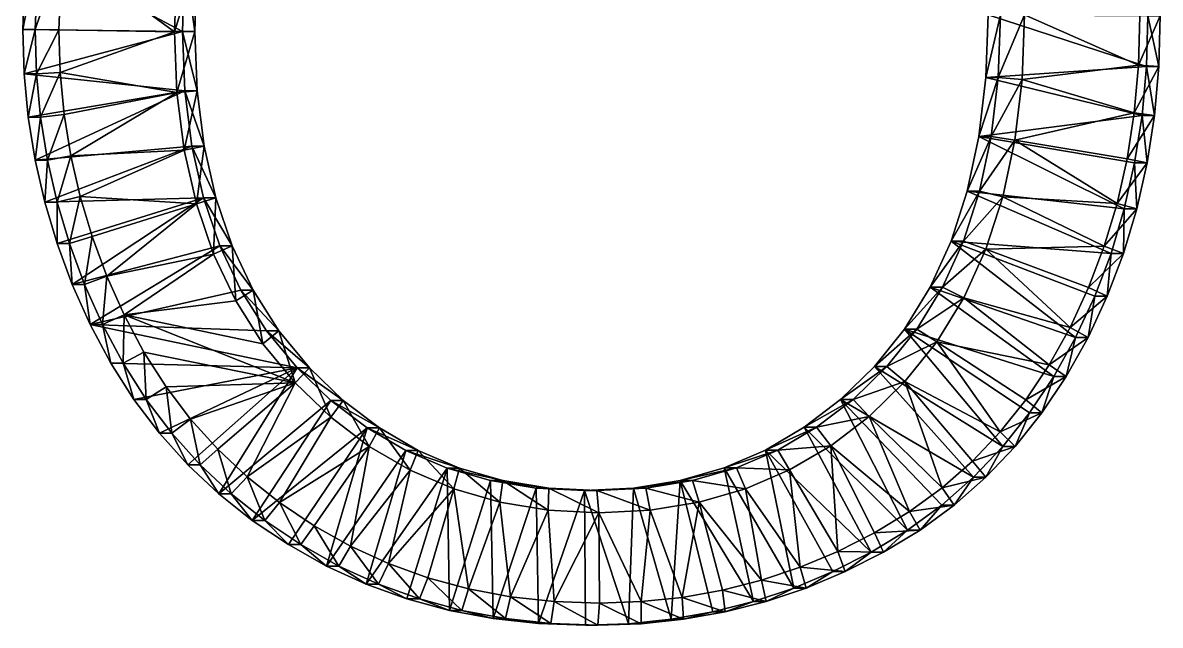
# Model space of a CAD drawing. Header units: metres. Extents: x -136 to 55, y -57 to 41.
# Drawn here: x -121.33 to -107.86, y 6.99 to 14.12 of the extents above; entities that cross this region are included whole.
import ezdxf

# ---------------------------------------------------------------- set-up
doc = ezdxf.new("R2010")
doc.units = ezdxf.units.M
doc.layers.get('0').update_dxf_attribs({"true_color": 0x57e057})

msp = doc.modelspace()

# ---------------------------------------------------------------- meshes
at = {"color": 74, "true_color": 0x58b11a}
mesh = msp.add_polyface(dxfattribs=at)
corners = [(-121.178, 15.908, 0.627), (-121.292, 15.005, 0.638), (-121.031, 15.908, 2.148), (-121.145, 15.005, 2.159), (-121.33, 14.041, 0.641), (-121.184, 14.041, 2.163), (-119.41, 14.882, 0.457), (-119.324, 15.673, 0.448), (-119.264, 14.882, 1.978), (-119.177, 15.673, 1.97), (-119.179, 16.39, 0.434), (-119.439, 14.017, 0.459), (-119.293, 14.017, 1.981), (-121.031, 15.908, 2.148), (-121.145, 15.005, 2.159), (-121.184, 14.041, 2.163), (-119.264, 14.882, 1.978), (-119.177, 15.673, 1.97), (-119.033, 16.39, 1.956), (-119.293, 14.017, 1.981), (-120.753, 15.862, 2.341), (-120.864, 14.984, 2.352), (-120.902, 14.04, 2.355), (-119.503, 14.901, 2.22), (-119.414, 15.713, 2.212), (-119.033, 16.39, 1.956), (-119.533, 14.016, 2.223)]
mesh.append_faces([[corners[k] for k in face] for face in [(1, 11, 4), (0, 6, 1)]], dxfattribs={"vtx0": -1, "vtx1": -1, "color": 74})
mesh.append_faces([[corners[k] for k in face] for face in [(21, 26, 23), (20, 23, 24), (1, 6, 11), (0, 7, 6)]], dxfattribs={"vtx0": -1, "vtx2": -1, "color": 74})
mesh.append_faces([[corners[k] for k in face] for face in [(0, 1, 2), (1, 4, 3), (6, 7, 8), (7, 10, 9), (11, 6, 12), (2, 3, 13), (3, 5, 14), (8, 9, 16), (9, 18, 17), (12, 8, 19), (13, 14, 20), (14, 15, 21), (16, 17, 23), (17, 25, 24), (19, 16, 26)]], dxfattribs={"vtx1": -1, "color": 74})
mesh.append_faces([[corners[k] for k in face] for face in [(21, 22, 26), (20, 21, 23)]], dxfattribs={"vtx1": -1, "vtx2": -1, "color": 74})
mesh.append_faces([[corners[k] for k in face] for face in [(1, 3, 2), (4, 5, 3), (7, 9, 8), (6, 8, 12), (3, 14, 13), (5, 15, 14), (9, 17, 16), (8, 16, 19), (14, 21, 20), (15, 22, 21), (17, 24, 23), (16, 23, 26)]], dxfattribs={"vtx2": -1, "color": 74})
mesh = msp.add_polyface(dxfattribs=at)
corners = [(-108.076, 13.024, -0.635), (-107.93, 13.024, 0.887), (-108.017, 12.462, 0.895), (-108.024, 13.604, -0.64), (-107.878, 13.604, 0.882), (-108.007, 14.203, -0.641), (-107.86, 14.203, 0.88), (-109.898, 14.217, -0.459), (-109.925, 13.472, -0.457), (-109.751, 14.217, 1.062), (-109.779, 13.472, 1.065), (-110.008, 12.776, -0.449), (-109.861, 12.776, 1.073), (-107.93, 13.024, 0.887), (-108.017, 12.462, 0.895), (-107.878, 13.604, 0.882), (-107.86, 14.203, 0.88), (-109.751, 14.217, 1.062), (-109.779, 13.472, 1.065), (-109.861, 12.776, 1.073), (-108.168, 13.056, 1.129), (-108.253, 12.511, 1.137), (-108.117, 13.62, 1.124), (-108.1, 14.203, 1.122), (-109.469, 14.216, 1.254), (-109.497, 13.451, 1.257), (-109.583, 12.733, 1.265)]
mesh.append_faces([[corners[k] for k in face] for face in [(3, 7, 5), (0, 8, 3)]], dxfattribs={"vtx0": -1, "vtx1": -1, "color": 74})
mesh.append_faces([[corners[k] for k in face] for face in [(22, 24, 25), (20, 25, 26), (3, 8, 7), (0, 11, 8)]], dxfattribs={"vtx0": -1, "vtx2": -1, "color": 74})
mesh.append_faces([[corners[k] for k in face] for face in [(0, 3, 1), (3, 5, 4), (7, 8, 9), (8, 11, 10), (1, 4, 13), (4, 6, 15), (9, 10, 17), (10, 12, 18), (13, 15, 20), (15, 16, 22), (17, 18, 24), (18, 19, 25)]], dxfattribs={"vtx1": -1, "color": 74})
mesh.append_faces([[corners[k] for k in face] for face in [(22, 23, 24), (20, 22, 25)]], dxfattribs={"vtx1": -1, "vtx2": -1, "color": 74})
mesh.append_faces([[corners[k] for k in face] for face in [(0, 1, 2), (3, 4, 1), (5, 6, 4), (8, 10, 9), (11, 12, 10), (1, 13, 14), (4, 15, 13), (6, 16, 15), (10, 18, 17), (12, 19, 18), (13, 20, 21), (15, 22, 20), (16, 23, 22), (18, 25, 24), (19, 26, 25)]], dxfattribs={"vtx2": -1, "color": 74})
mesh = msp.add_polyface(dxfattribs=at)
corners = [(-121.314, 13.519, 0.64), (-121.265, 13.004, 0.635), (-121.167, 13.519, 2.161), (-121.118, 13.004, 2.157), (-121.183, 12.497, 0.627), (-121.037, 12.497, 2.149), (-121.069, 11.998, 0.616), (-120.923, 11.998, 2.138), (-120.923, 11.507, 0.602), (-120.776, 11.507, 2.124), (-121.33, 14.041, 0.641), (-121.184, 14.041, 2.163), (-121.167, 13.519, 2.161), (-121.118, 13.004, 2.157), (-121.037, 12.497, 2.149), (-120.923, 11.998, 2.138), (-120.776, 11.507, 2.124), (-121.184, 14.041, 2.163), (-120.886, 13.535, 2.354), (-120.839, 13.037, 2.349), (-120.76, 12.548, 2.341), (-120.65, 12.065, 2.331), (-120.508, 11.591, 2.317), (-120.902, 14.04, 2.355), (-119.533, 14.016, 2.223), (-119.328, 12.661, 0.449), (-119.411, 13.317, 0.457), (-119.439, 14.017, 0.459)]
mesh.append_faces([[corners[k] for k in face] for face in [(4, 25, 6), (1, 26, 4), (0, 26, 1), (10, 27, 0)]], dxfattribs={"vtx0": -1, "vtx1": -1, "color": 74})
mesh.append_faces([[corners[k] for k in face] for face in [(0, 1, 2), (1, 4, 3), (4, 6, 5), (6, 8, 7), (10, 0, 11), (2, 3, 12), (3, 5, 13), (5, 7, 14), (7, 9, 15), (11, 2, 17), (12, 13, 18), (13, 14, 19), (14, 15, 20), (15, 16, 21), (17, 12, 23)]], dxfattribs={"vtx1": -1, "color": 74})
mesh.append_faces([[corners[k] for k in face] for face in [(23, 18, 24)]], dxfattribs={"vtx1": -1, "vtx2": -1, "color": 74})
mesh.append_faces([[corners[k] for k in face] for face in [(1, 3, 2), (4, 5, 3), (6, 7, 5), (8, 9, 7), (0, 2, 11), (3, 13, 12), (5, 14, 13), (7, 15, 14), (9, 16, 15), (2, 12, 17), (13, 19, 18), (14, 20, 19), (15, 21, 20), (16, 22, 21), (12, 18, 23)]], dxfattribs={"vtx2": -1, "color": 74})
mesh = msp.add_polyface(dxfattribs=at)
corners = [(-118.996, 11.48, 0.417), (-119.19, 12.049, 0.435), (-118.85, 11.48, 1.938), (-119.043, 12.049, 1.957), (-119.328, 12.661, 0.449), (-119.182, 12.661, 1.97), (-119.411, 13.317, 0.457), (-119.265, 13.317, 1.978), (-119.439, 14.017, 0.459), (-119.293, 14.017, 1.981), (-118.85, 11.48, 1.938), (-119.043, 12.049, 1.957), (-119.182, 12.661, 1.97), (-119.265, 13.317, 1.978), (-119.293, 14.017, 1.981), (-119.07, 11.381, 2.179), (-119.274, 11.977, 2.198), (-119.418, 12.615, 2.212), (-119.504, 13.295, 2.221), (-119.533, 14.016, 2.223), (-120.65, 12.065, 2.331), (-120.508, 11.591, 2.317), (-120.76, 12.548, 2.341), (-120.839, 13.037, 2.349), (-120.886, 13.535, 2.354), (-121.069, 11.998, 0.616), (-120.923, 11.507, 0.602), (-121.183, 12.497, 0.627), (-121.314, 13.519, 0.64)]
mesh.append_faces([[corners[k] for k in face] for face in [(25, 1, 26)]], dxfattribs={"vtx0": -1, "vtx1": -1, "color": 74})
mesh.append_faces([[corners[k] for k in face] for face in [(20, 16, 17), (22, 17, 18), (24, 18, 19), (25, 4, 1), (27, 6, 4), (28, 8, 6)]], dxfattribs={"vtx0": -1, "vtx2": -1, "color": 74})
mesh.append_faces([[corners[k] for k in face] for face in [(0, 1, 2), (1, 4, 3), (4, 6, 5), (6, 8, 7), (2, 3, 10), (3, 5, 11), (5, 7, 12), (7, 9, 13), (10, 11, 15), (11, 12, 16), (12, 13, 17), (13, 14, 18)]], dxfattribs={"vtx1": -1, "color": 74})
mesh.append_faces([[corners[k] for k in face] for face in [(20, 21, 16), (22, 20, 17), (23, 22, 18), (24, 23, 18)]], dxfattribs={"vtx1": -1, "vtx2": -1, "color": 74})
mesh.append_faces([[corners[k] for k in face] for face in [(1, 3, 2), (4, 5, 3), (6, 7, 5), (8, 9, 7), (3, 11, 10), (5, 12, 11), (7, 13, 12), (9, 14, 13), (11, 16, 15), (12, 17, 16), (13, 18, 17), (14, 19, 18)]], dxfattribs={"vtx2": -1, "color": 74})
mesh = msp.add_polyface(dxfattribs=at)
corners = [(-108.286, 11.918, -0.615), (-108.139, 11.918, 0.907), (-108.296, 11.392, 0.922), (-108.164, 12.462, -0.626), (-108.017, 12.462, 0.895), (-108.076, 13.024, -0.635), (-110.008, 12.776, -0.449), (-110.145, 12.13, -0.436), (-109.861, 12.776, 1.073), (-109.999, 12.13, 1.086), (-110.337, 11.535, -0.417), (-110.191, 11.535, 1.104), (-108.139, 11.918, 0.907), (-108.296, 11.392, 0.922), (-108.017, 12.462, 0.895), (-107.93, 13.024, 0.887), (-109.861, 12.776, 1.073), (-109.999, 12.13, 1.086), (-110.191, 11.535, 1.104), (-108.523, 11.476, 1.163), (-108.371, 11.984, 1.149), (-108.253, 12.511, 1.137), (-107.93, 13.024, 0.887), (-109.583, 12.733, 1.265), (-109.725, 12.062, 1.279), (-109.927, 11.44, 1.298), (-108.168, 13.056, 1.129), (-108.443, 11.392, -0.599)]
mesh.append_faces([[corners[k] for k in face] for face in [(3, 6, 5), (0, 6, 3), (27, 7, 0)]], dxfattribs={"vtx0": -1, "vtx1": -1, "color": 74})
mesh.append_faces([[corners[k] for k in face] for face in [(20, 23, 24), (19, 24, 25), (0, 7, 6), (27, 10, 7)]], dxfattribs={"vtx0": -1, "vtx2": -1, "color": 74})
mesh.append_faces([[corners[k] for k in face] for face in [(0, 3, 1), (3, 5, 4), (6, 7, 8), (7, 10, 9), (1, 4, 12), (4, 15, 14), (8, 9, 16), (9, 11, 17), (13, 12, 19), (12, 14, 20), (14, 22, 21), (16, 17, 23), (17, 18, 24)]], dxfattribs={"vtx1": -1, "color": 74})
mesh.append_faces([[corners[k] for k in face] for face in [(21, 26, 23), (20, 21, 23), (19, 20, 24)]], dxfattribs={"vtx1": -1, "vtx2": -1, "color": 74})
mesh.append_faces([[corners[k] for k in face] for face in [(0, 1, 2), (3, 4, 1), (7, 9, 8), (10, 11, 9), (1, 12, 13), (4, 14, 12), (9, 17, 16), (11, 18, 17), (12, 20, 19), (14, 21, 20), (17, 24, 23), (18, 25, 24)]], dxfattribs={"vtx2": -1, "color": 74})
mesh = msp.add_polyface(dxfattribs=at)
corners = [(-120.923, 11.507, 0.602), (-120.744, 11.024, 0.585), (-120.776, 11.507, 2.124), (-120.597, 11.024, 2.106), (-120.532, 10.548, 0.565), (-120.385, 10.548, 2.086), (-120.288, 10.091, 0.541), (-120.142, 10.091, 2.063), (-120.014, 9.662, 0.515), (-119.868, 9.662, 2.036), (-120.776, 11.507, 2.124), (-120.597, 11.024, 2.106), (-120.385, 10.548, 2.086), (-120.142, 10.091, 2.063), (-119.868, 9.662, 2.036), (-119.563, 9.261, 2.007), (-120.508, 11.591, 2.317), (-120.335, 11.123, 2.301), (-120.13, 10.663, 2.281), (-119.896, 10.223, 2.258), (-119.633, 9.812, 2.233), (-119.563, 9.261, 2.007), (-119.07, 11.381, 2.179), (-119.274, 11.977, 2.198), (-118.082, 10.037, 0.329), (-118.996, 11.48, 0.417), (-118.747, 10.955, 0.393), (-119.19, 12.049, 0.435)]
mesh.append_faces([[corners[k] for k in face] for face in [(1, 25, 4), (0, 27, 1)]], dxfattribs={"vtx0": -1, "vtx1": -1, "color": 74})
mesh.append_faces([[corners[k] for k in face] for face in [(17, 22, 23), (24, 6, 4), (24, 8, 6), (4, 25, 26), (1, 27, 25)]], dxfattribs={"vtx0": -1, "vtx2": -1, "color": 74})
mesh.append_faces([[corners[k] for k in face] for face in [(0, 1, 2), (1, 4, 3), (4, 6, 5), (6, 8, 7), (2, 3, 10), (3, 5, 11), (5, 7, 12), (7, 9, 13), (9, 15, 14), (10, 11, 16), (11, 12, 17), (12, 13, 18), (13, 14, 19), (14, 21, 20)]], dxfattribs={"vtx1": -1, "color": 74})
mesh.append_faces([[corners[k] for k in face] for face in [(17, 18, 22), (16, 17, 23)]], dxfattribs={"vtx1": -1, "vtx2": -1, "color": 74})
mesh.append_faces([[corners[k] for k in face] for face in [(1, 3, 2), (4, 5, 3), (6, 7, 5), (8, 9, 7), (3, 11, 10), (5, 12, 11), (7, 13, 12), (9, 14, 13), (11, 17, 16), (12, 18, 17), (13, 19, 18), (14, 20, 19)]], dxfattribs={"vtx2": -1, "color": 74})
mesh = msp.add_polyface(dxfattribs=at)
corners = [(-109.409, 9.502, -0.506), (-109.121, 9.932, -0.534), (-109.262, 9.502, 1.015), (-108.974, 9.932, 0.987), (-108.862, 10.396, -0.559), (-108.715, 10.396, 0.962), (-108.635, 10.885, -0.581), (-108.488, 10.885, 0.94), (-108.443, 11.392, -0.599), (-108.296, 11.392, 0.922), (-108.286, 11.918, -0.615), (-109.262, 9.502, 1.015), (-108.974, 9.932, 0.987), (-108.715, 10.396, 0.962), (-108.488, 10.885, 0.94), (-108.296, 11.392, 0.922), (-108.139, 11.918, 0.907), (-109.452, 9.658, 1.253), (-109.176, 10.07, 1.226), (-108.927, 10.515, 1.202), (-108.708, 10.987, 1.181), (-108.523, 11.476, 1.163), (-109.927, 11.44, 1.298), (-110.187, 10.867, 1.323), (-110.507, 10.344, 1.354), (-110.337, 11.535, -0.417), (-110.585, 10.99, -0.393), (-110.887, 10.495, -0.364)]
mesh.append_faces([[corners[k] for k in face] for face in [(18, 24, 17), (6, 25, 8), (4, 25, 6), (1, 26, 4), (0, 27, 1)]], dxfattribs={"vtx0": -1, "vtx1": -1, "color": 74})
mesh.append_faces([[corners[k] for k in face] for face in [(19, 22, 23)]], dxfattribs={"vtx0": -1, "vtx2": -1, "color": 74})
mesh.append_faces([[corners[k] for k in face] for face in [(0, 1, 2), (1, 4, 3), (4, 6, 5), (6, 8, 7), (8, 10, 9), (2, 3, 11), (3, 5, 12), (5, 7, 13), (7, 9, 14), (9, 16, 15), (11, 12, 17), (12, 13, 18), (13, 14, 19), (14, 15, 20)]], dxfattribs={"vtx1": -1, "color": 74})
mesh.append_faces([[corners[k] for k in face] for face in [(20, 21, 22), (19, 20, 22), (18, 19, 23)]], dxfattribs={"vtx1": -1, "vtx2": -1, "color": 74})
mesh.append_faces([[corners[k] for k in face] for face in [(1, 3, 2), (4, 5, 3), (6, 7, 5), (8, 9, 7), (3, 12, 11), (5, 13, 12), (7, 14, 13), (9, 15, 14), (12, 18, 17), (13, 19, 18), (14, 20, 19), (15, 21, 20)]], dxfattribs={"vtx2": -1, "color": 74})
mesh = msp.add_polyface(dxfattribs=at)
corners = [(-117.68, 9.651, 0.29), (-117.534, 9.651, 1.811), (-117.104, 9.324, 1.77), (-118.082, 10.037, 0.329), (-117.936, 10.037, 1.85), (-118.442, 10.474, 0.363), (-118.296, 10.474, 1.885), (-118.747, 10.955, 0.393), (-118.6, 10.955, 1.914), (-118.996, 11.48, 0.417), (-118.85, 11.48, 1.938), (-117.534, 9.651, 1.811), (-117.104, 9.324, 1.77), (-117.936, 10.037, 1.85), (-118.296, 10.474, 1.885), (-118.6, 10.955, 1.914), (-118.85, 11.48, 1.938), (-117.682, 9.451, 2.045), (-118.106, 9.858, 2.086), (-118.486, 10.32, 2.123), (-118.808, 10.828, 2.154), (-119.07, 11.381, 2.179), (-120.13, 10.663, 2.281), (-119.896, 10.223, 2.258), (-119.633, 9.812, 2.233), (-119.342, 9.429, 2.205), (-120.532, 10.548, 0.565), (-119.71, 9.261, 0.485), (-120.014, 9.662, 0.515)]
mesh.append_faces([[corners[k] for k in face] for face in [(22, 18, 19), (18, 22, 23), (22, 19, 20), (18, 23, 24), (18, 24, 25), (22, 20, 21), (26, 5, 3), (26, 7, 5), (3, 27, 28)]], dxfattribs={"vtx0": -1, "vtx2": -1, "color": 74})
mesh.append_faces([[corners[k] for k in face] for face in [(0, 3, 1), (3, 5, 4), (5, 7, 6), (7, 9, 8), (1, 4, 11), (4, 6, 13), (6, 8, 14), (8, 10, 15), (11, 13, 17), (13, 14, 18), (14, 15, 19), (15, 16, 20)]], dxfattribs={"vtx1": -1, "color": 74})
mesh.append_faces([[corners[k] for k in face] for face in [(0, 1, 2), (3, 4, 1), (5, 6, 4), (7, 8, 6), (9, 10, 8), (1, 11, 12), (4, 13, 11), (6, 14, 13), (8, 15, 14), (10, 16, 15), (13, 18, 17), (14, 19, 18), (15, 20, 19), (16, 21, 20)]], dxfattribs={"vtx2": -1, "color": 74})
mesh = msp.add_polyface(dxfattribs=at)
corners = [(-110.337, 11.535, -0.417), (-110.585, 10.99, -0.393), (-110.191, 11.535, 1.104), (-110.438, 10.99, 1.128), (-110.887, 10.495, -0.364), (-110.741, 10.495, 1.157), (-111.245, 10.051, -0.33), (-111.098, 10.051, 1.192), (-111.645, 9.661, -0.291), (-111.498, 9.661, 1.23), (-112.075, 9.332, -0.25), (-110.191, 11.535, 1.104), (-110.438, 10.99, 1.128), (-110.741, 10.495, 1.157), (-111.098, 10.051, 1.192), (-111.498, 9.661, 1.23), (-111.929, 9.332, 1.272), (-109.927, 11.44, 1.298), (-110.187, 10.867, 1.323), (-110.507, 10.344, 1.354), (-110.885, 9.874, 1.391), (-111.307, 9.462, 1.431), (-111.929, 9.332, 1.272), (-109.755, 9.279, 1.282), (-109.452, 9.658, 1.253), (-109.176, 10.07, 1.226), (-108.862, 10.396, -0.559), (-109.121, 9.932, -0.534), (-109.726, 9.106, -0.476), (-109.409, 9.502, -0.506), (-110.072, 8.742, -0.443)]
mesh.append_faces([[corners[k] for k in face] for face in [(28, 4, 29)]], dxfattribs={"vtx0": -1, "vtx1": -1, "color": 74})
mesh.append_faces([[corners[k] for k in face] for face in [(19, 23, 24), (25, 18, 19), (26, 1, 0), (27, 4, 1), (28, 6, 4), (30, 8, 6)]], dxfattribs={"vtx0": -1, "vtx2": -1, "color": 74})
mesh.append_faces([[corners[k] for k in face] for face in [(0, 1, 2), (1, 4, 3), (4, 6, 5), (6, 8, 7), (8, 10, 9), (2, 3, 11), (3, 5, 12), (5, 7, 13), (7, 9, 14), (9, 16, 15), (11, 12, 17), (12, 13, 18), (13, 14, 19), (14, 15, 20), (15, 22, 21)]], dxfattribs={"vtx1": -1, "color": 74})
mesh.append_faces([[corners[k] for k in face] for face in [(19, 20, 23)]], dxfattribs={"vtx1": -1, "vtx2": -1, "color": 74})
mesh.append_faces([[corners[k] for k in face] for face in [(1, 3, 2), (4, 5, 3), (6, 7, 5), (8, 9, 7), (3, 12, 11), (5, 13, 12), (7, 14, 13), (9, 15, 14), (12, 18, 17), (13, 19, 18), (14, 20, 19), (15, 21, 20)]], dxfattribs={"vtx2": -1, "color": 74})
mesh = msp.add_polyface(dxfattribs=at)
corners = [(-120.014, 9.662, 0.515), (-119.71, 9.261, 0.485), (-119.868, 9.662, 2.036), (-119.563, 9.261, 2.007), (-119.374, 8.889, 0.453), (-119.228, 8.889, 1.975), (-119.008, 8.545, 0.418), (-118.862, 8.545, 1.939), (-118.612, 8.23, 0.38), (-118.465, 8.23, 1.901), (-118.184, 7.943, 0.339), (-118.038, 7.943, 1.86), (-119.563, 9.261, 2.007), (-119.868, 9.662, 2.036), (-119.228, 8.889, 1.975), (-118.862, 8.545, 1.939), (-118.465, 8.23, 1.901), (-118.038, 7.943, 1.86), (-119.342, 9.429, 2.205), (-119.633, 9.812, 2.233), (-119.021, 9.073, 2.174), (-118.671, 8.744, 2.14), (-118.291, 8.442, 2.104), (-118.106, 9.858, 2.086), (-117.682, 9.451, 2.045), (-118.082, 10.037, 0.329), (-117.68, 9.651, 0.29)]
mesh.append_faces([[corners[k] for k in face] for face in [(26, 6, 25)]], dxfattribs={"vtx0": -1, "vtx1": -1, "color": 74})
mesh.append_faces([[corners[k] for k in face] for face in [(23, 18, 20), (23, 20, 21), (24, 21, 22), (25, 4, 1), (25, 6, 4), (26, 8, 6)]], dxfattribs={"vtx0": -1, "vtx2": -1, "color": 74})
mesh.append_faces([[corners[k] for k in face] for face in [(0, 1, 2), (1, 4, 3), (4, 6, 5), (6, 8, 7), (8, 10, 9), (3, 5, 12), (5, 7, 14), (7, 9, 15), (9, 11, 16), (12, 14, 18), (14, 15, 20), (15, 16, 21), (16, 17, 22)]], dxfattribs={"vtx1": -1, "color": 74})
mesh.append_faces([[corners[k] for k in face] for face in [(24, 23, 21)]], dxfattribs={"vtx1": -1, "vtx2": -1, "color": 74})
mesh.append_faces([[corners[k] for k in face] for face in [(1, 3, 2), (4, 5, 3), (6, 7, 5), (8, 9, 7), (10, 11, 9), (3, 12, 13), (5, 14, 12), (7, 15, 14), (9, 16, 15), (11, 17, 16), (12, 18, 19), (14, 20, 18), (15, 21, 20), (16, 22, 21)]], dxfattribs={"vtx2": -1, "color": 74})
mesh = msp.add_polyface(dxfattribs=at)
corners = [(-110.852, 8.116, -0.367), (-110.705, 8.116, 1.154), (-111.139, 7.852, 1.196), (-110.447, 8.412, -0.406), (-110.301, 8.412, 1.115), (-110.072, 8.742, -0.443), (-109.926, 8.742, 1.079), (-109.726, 9.106, -0.476), (-109.579, 9.106, 1.046), (-109.409, 9.502, -0.506), (-109.262, 9.502, 1.015), (-111.139, 7.852, 1.196), (-110.705, 8.116, 1.154), (-110.301, 8.412, 1.115), (-109.926, 8.742, 1.079), (-109.579, 9.106, 1.046), (-109.262, 9.502, 1.015), (-110.829, 8.334, 1.385), (-111.244, 8.082, 1.425), (-110.443, 8.617, 1.348), (-110.085, 8.932, 1.314), (-109.755, 9.279, 1.282), (-109.452, 9.658, 1.253), (-111.307, 9.462, 1.431), (-110.885, 9.874, 1.391), (-111.245, 10.051, -0.33), (-111.645, 9.661, -0.291)]
mesh.append_faces([[corners[k] for k in face] for face in [(5, 25, 7), (3, 26, 5), (0, 26, 3)]], dxfattribs={"vtx0": -1, "vtx1": -1, "color": 74})
mesh.append_faces([[corners[k] for k in face] for face in [(23, 17, 19), (24, 19, 20), (24, 20, 21)]], dxfattribs={"vtx0": -1, "vtx2": -1, "color": 74})
mesh.append_faces([[corners[k] for k in face] for face in [(0, 3, 1), (3, 5, 4), (5, 7, 6), (7, 9, 8), (2, 1, 11), (1, 4, 12), (4, 6, 13), (6, 8, 14), (8, 10, 15), (12, 13, 17), (13, 14, 19), (14, 15, 20), (15, 16, 21)]], dxfattribs={"vtx1": -1, "color": 74})
mesh.append_faces([[corners[k] for k in face] for face in [(24, 23, 19)]], dxfattribs={"vtx1": -1, "vtx2": -1, "color": 74})
mesh.append_faces([[corners[k] for k in face] for face in [(0, 1, 2), (3, 4, 1), (5, 6, 4), (7, 8, 6), (9, 10, 8), (1, 12, 11), (4, 13, 12), (6, 14, 13), (8, 15, 14), (10, 16, 15), (12, 17, 18), (13, 19, 17), (14, 20, 19), (15, 21, 20), (16, 22, 21)]], dxfattribs={"vtx2": -1, "color": 74})
mesh = msp.add_polyface(dxfattribs=at)
corners = [(-118.184, 7.943, 0.339), (-117.733, 7.69, 0.295), (-118.038, 7.943, 1.86), (-117.587, 7.69, 1.817), (-117.265, 7.475, 0.25), (-117.119, 7.475, 1.771), (-116.78, 7.3, 0.203), (-116.633, 7.3, 1.725), (-116.792, 9.057, 0.205), (-117.25, 9.324, 0.249), (-116.646, 9.057, 1.726), (-117.104, 9.324, 1.77), (-117.68, 9.651, 0.29), (-118.038, 7.943, 1.86), (-117.587, 7.69, 1.817), (-117.119, 7.475, 1.771), (-117.104, 9.324, 1.77), (-116.646, 9.057, 1.726), (-117.534, 9.651, 1.811), (-117.881, 8.167, 2.064), (-118.291, 8.442, 2.104), (-117.448, 7.924, 2.023), (-116.999, 7.718, 1.979), (-116.633, 7.3, 1.725), (-117.228, 9.106, 2.001), (-116.742, 8.823, 1.955), (-117.534, 9.651, 1.811), (-117.682, 9.451, 2.045), (-118.612, 8.23, 0.38)]
mesh.append_faces([[corners[k] for k in face] for face in [(9, 28, 12), (8, 1, 9)]], dxfattribs={"vtx0": -1, "vtx1": -1, "color": 74})
mesh.append_faces([[corners[k] for k in face] for face in [(24, 20, 19), (24, 19, 21), (25, 21, 22), (9, 0, 28), (9, 1, 0), (8, 4, 1)]], dxfattribs={"vtx0": -1, "vtx2": -1, "color": 74})
mesh.append_faces([[corners[k] for k in face] for face in [(0, 1, 2), (1, 4, 3), (4, 6, 5), (8, 9, 10), (9, 12, 11), (2, 3, 13), (3, 5, 14), (5, 7, 15), (11, 18, 16), (13, 14, 19), (14, 15, 21), (15, 23, 22), (16, 26, 24)]], dxfattribs={"vtx1": -1, "color": 74})
mesh.append_faces([[corners[k] for k in face] for face in [(24, 27, 20), (25, 24, 21)]], dxfattribs={"vtx1": -1, "vtx2": -1, "color": 74})
mesh.append_faces([[corners[k] for k in face] for face in [(1, 3, 2), (4, 5, 3), (6, 7, 5), (9, 11, 10), (3, 14, 13), (5, 15, 14), (11, 16, 17), (13, 19, 20), (14, 21, 19), (15, 22, 21), (16, 24, 25), (26, 27, 24)]], dxfattribs={"vtx2": -1, "color": 74})
mesh = msp.add_polyface(dxfattribs=at)
corners = [(-112.201, 7.429, -0.238), (-112.055, 7.429, 1.284), (-112.528, 7.271, 1.329), (-111.738, 7.623, -0.282), (-111.592, 7.623, 1.239), (-111.285, 7.852, -0.326), (-111.139, 7.852, 1.196), (-110.852, 8.116, -0.367), (-112.075, 9.332, -0.25), (-111.929, 9.332, 1.272), (-111.498, 9.661, 1.23), (-112.535, 9.062, -0.205), (-112.055, 7.429, 1.284), (-112.528, 7.271, 1.329), (-111.592, 7.623, 1.239), (-111.139, 7.852, 1.196), (-111.929, 9.332, 1.272), (-111.498, 9.661, 1.23), (-112.389, 9.062, 1.316), (-112.389, 9.062, 1.316), (-112.125, 7.675, 1.51), (-112.581, 7.522, 1.554), (-111.68, 7.861, 1.467), (-111.244, 8.082, 1.425), (-110.705, 8.116, 1.154), (-111.762, 9.114, 1.475), (-111.307, 9.462, 1.431), (-112.251, 8.827, 1.522), (-110.829, 8.334, 1.385), (-111.645, 9.661, -0.291)]
mesh.append_faces([[corners[k] for k in face] for face in [(5, 8, 7)]], dxfattribs={"vtx0": -1, "vtx1": -1, "color": 74})
mesh.append_faces([[corners[k] for k in face] for face in [(27, 20, 22), (25, 22, 23), (25, 23, 28), (11, 3, 0), (7, 8, 29), (5, 11, 8)]], dxfattribs={"vtx0": -1, "vtx2": -1, "color": 74})
mesh.append_faces([[corners[k] for k in face] for face in [(0, 3, 1), (3, 5, 4), (5, 7, 6), (8, 11, 9), (1, 4, 12), (4, 6, 14), (9, 18, 16), (12, 14, 20), (14, 15, 22), (15, 24, 23), (16, 19, 25)]], dxfattribs={"vtx1": -1, "color": 74})
mesh.append_faces([[corners[k] for k in face] for face in [(25, 27, 22), (26, 25, 28), (5, 3, 11)]], dxfattribs={"vtx1": -1, "vtx2": -1, "color": 74})
mesh.append_faces([[corners[k] for k in face] for face in [(0, 1, 2), (3, 4, 1), (5, 6, 4), (8, 9, 10), (1, 12, 13), (4, 14, 12), (6, 15, 14), (9, 16, 17), (18, 19, 16), (12, 20, 21), (14, 22, 20), (15, 23, 22), (16, 25, 26), (19, 27, 25)]], dxfattribs={"vtx2": -1, "color": 74})
mesh = msp.add_polyface(dxfattribs=at)
corners = [(-114.678, 8.583, 0.001), (-115.249, 8.612, 0.056), (-114.531, 8.583, 1.522), (-115.102, 8.612, 1.577), (-115.791, 8.701, 0.108), (-115.645, 8.701, 1.63), (-116.306, 8.85, 0.158), (-116.159, 8.85, 1.679), (-116.792, 9.057, 0.205), (-116.646, 9.057, 1.726), (-114.531, 8.583, 1.522), (-115.102, 8.612, 1.577), (-115.645, 8.701, 1.63), (-116.159, 8.85, 1.679), (-116.646, 9.057, 1.726), (-117.104, 9.324, 1.77), (-114.51, 8.32, 1.74), (-115.109, 8.351, 1.797), (-115.681, 8.445, 1.852), (-116.226, 8.602, 1.905), (-116.742, 8.823, 1.955), (-117.104, 9.324, 1.77), (-116.999, 7.718, 1.979), (-116.534, 7.55, 1.935), (-116.052, 7.42, 1.888), (-115.553, 7.326, 1.84), (-115.036, 7.27, 1.79), (-117.265, 7.475, 0.25), (-116.278, 7.164, 0.155), (-115.758, 7.067, 0.105), (-115.222, 7.008, 0.053)]
mesh.append_faces([[corners[k] for k in face] for face in [(6, 27, 8), (4, 28, 6), (1, 29, 4), (0, 30, 1)]], dxfattribs={"vtx0": -1, "vtx1": -1, "color": 74})
mesh.append_faces([[corners[k] for k in face] for face in [(19, 22, 23)]], dxfattribs={"vtx0": -1, "vtx2": -1, "color": 74})
mesh.append_faces([[corners[k] for k in face] for face in [(0, 1, 2), (1, 4, 3), (4, 6, 5), (6, 8, 7), (2, 3, 10), (3, 5, 11), (5, 7, 12), (7, 9, 13), (9, 15, 14), (10, 11, 16), (11, 12, 17), (12, 13, 18), (13, 14, 19), (14, 21, 20)]], dxfattribs={"vtx1": -1, "color": 74})
mesh.append_faces([[corners[k] for k in face] for face in [(19, 20, 22), (18, 19, 24), (17, 18, 25), (16, 17, 26)]], dxfattribs={"vtx1": -1, "vtx2": -1, "color": 74})
mesh.append_faces([[corners[k] for k in face] for face in [(1, 3, 2), (4, 5, 3), (6, 7, 5), (8, 9, 7), (3, 11, 10), (5, 12, 11), (7, 13, 12), (9, 14, 13), (11, 17, 16), (12, 18, 17), (13, 19, 18), (14, 20, 19)]], dxfattribs={"vtx2": -1, "color": 74})
mesh = msp.add_polyface(dxfattribs=at)
corners = [(-113.158, 7.147, -0.145), (-113.011, 7.147, 1.376), (-113.505, 7.059, 1.423), (-112.675, 7.271, -0.192), (-112.528, 7.271, 1.329), (-112.201, 7.429, -0.238), (-112.535, 9.062, -0.205), (-112.389, 9.062, 1.316), (-111.929, 9.332, 1.272), (-113.026, 8.852, -0.158), (-112.879, 8.852, 1.363), (-113.546, 8.702, -0.108), (-113.4, 8.702, 1.413), (-113.505, 7.059, 1.423), (-113.011, 7.147, 1.376), (-112.528, 7.271, 1.329), (-112.055, 7.429, 1.284), (-112.389, 9.062, 1.316), (-112.879, 8.852, 1.363), (-113.4, 8.702, 1.413), (-113.045, 7.404, 1.599), (-113.52, 7.319, 1.644), (-112.581, 7.522, 1.554), (-112.055, 7.429, 1.284), (-112.251, 8.827, 1.522), (-112.771, 8.605, 1.572), (-113.322, 8.446, 1.625), (-112.125, 7.675, 1.51)]
mesh.append_faces([[corners[k] for k in face] for face in [(9, 3, 11), (6, 5, 9)]], dxfattribs={"vtx0": -1, "vtx1": -1, "color": 74})
mesh.append_faces([[corners[k] for k in face] for face in [(26, 21, 20), (26, 20, 22), (25, 22, 27), (11, 3, 0), (9, 5, 3)]], dxfattribs={"vtx0": -1, "vtx2": -1, "color": 74})
mesh.append_faces([[corners[k] for k in face] for face in [(0, 3, 1), (3, 5, 4), (6, 9, 7), (9, 11, 10), (2, 1, 13), (1, 4, 14), (4, 16, 15), (7, 10, 17), (10, 12, 18), (14, 15, 20), (15, 23, 22), (17, 18, 24), (18, 19, 25)]], dxfattribs={"vtx1": -1, "color": 74})
mesh.append_faces([[corners[k] for k in face] for face in [(25, 26, 22), (24, 25, 27)]], dxfattribs={"vtx1": -1, "vtx2": -1, "color": 74})
mesh.append_faces([[corners[k] for k in face] for face in [(0, 1, 2), (3, 4, 1), (6, 7, 8), (9, 10, 7), (11, 12, 10), (1, 14, 13), (4, 15, 14), (10, 18, 17), (12, 19, 18), (14, 20, 21), (15, 22, 20), (18, 25, 24), (19, 26, 25)]], dxfattribs={"vtx2": -1, "color": 74})
mesh = msp.add_polyface(dxfattribs=at)
corners = [(-116.78, 7.3, 0.203), (-116.278, 7.164, 0.155), (-116.633, 7.3, 1.725), (-116.131, 7.164, 1.676), (-115.758, 7.067, 0.105), (-115.612, 7.067, 1.626), (-115.222, 7.008, 0.053), (-115.075, 7.008, 1.575), (-114.668, 6.989), (-114.522, 6.989, 1.521), (-116.633, 7.3, 1.725), (-117.119, 7.475, 1.771), (-116.131, 7.164, 1.676), (-115.612, 7.067, 1.626), (-115.075, 7.008, 1.575), (-114.522, 6.989, 1.521), (-116.534, 7.55, 1.935), (-116.999, 7.718, 1.979), (-116.052, 7.42, 1.888), (-115.553, 7.326, 1.84), (-115.036, 7.27, 1.79), (-114.501, 7.251, 1.739), (-116.226, 8.602, 1.905), (-115.681, 8.445, 1.852), (-115.109, 8.351, 1.797), (-114.51, 8.32, 1.74), (-116.306, 8.85, 0.158), (-117.265, 7.475, 0.25), (-115.791, 8.701, 0.108), (-115.249, 8.612, 0.056), (-114.678, 8.583, 0.001)]
mesh.append_faces([[corners[k] for k in face] for face in [(22, 16, 18), (23, 18, 19), (24, 19, 20), (25, 20, 21), (26, 0, 27), (26, 1, 0), (28, 4, 1), (29, 6, 4), (30, 8, 6)]], dxfattribs={"vtx0": -1, "vtx2": -1, "color": 74})
mesh.append_faces([[corners[k] for k in face] for face in [(0, 1, 2), (1, 4, 3), (4, 6, 5), (6, 8, 7), (2, 3, 10), (3, 5, 12), (5, 7, 13), (7, 9, 14), (10, 12, 16), (12, 13, 18), (13, 14, 19), (14, 15, 20)]], dxfattribs={"vtx1": -1, "color": 74})
mesh.append_faces([[corners[k] for k in face] for face in [(1, 3, 2), (4, 5, 3), (6, 7, 5), (8, 9, 7), (2, 10, 11), (3, 12, 10), (5, 13, 12), (7, 14, 13), (9, 15, 14), (10, 16, 17), (12, 18, 16), (13, 19, 18), (14, 20, 19), (15, 21, 20)]], dxfattribs={"vtx2": -1, "color": 74})
mesh = msp.add_polyface(dxfattribs=at)
corners = [(-114.668, 6.989), (-114.155, 7.006, -0.049), (-114.522, 6.989, 1.521), (-114.008, 7.006, 1.472), (-113.651, 7.059, -0.098), (-113.505, 7.059, 1.423), (-113.158, 7.147, -0.145), (-113.546, 8.702, -0.108), (-114.097, 8.613, -0.055), (-113.4, 8.702, 1.413), (-113.951, 8.613, 1.466), (-114.678, 8.583, 0.001), (-114.531, 8.583, 1.522), (-114.522, 6.989, 1.521), (-114.008, 7.006, 1.472), (-113.505, 7.059, 1.423), (-113.4, 8.702, 1.413), (-113.951, 8.613, 1.466), (-114.531, 8.583, 1.522), (-114.501, 7.251, 1.739), (-114.005, 7.268, 1.691), (-113.52, 7.319, 1.644), (-113.011, 7.147, 1.376), (-113.322, 8.446, 1.625), (-113.902, 8.352, 1.681), (-114.51, 8.32, 1.74)]
mesh.append_faces([[corners[k] for k in face] for face in [(8, 1, 11), (7, 4, 8)]], dxfattribs={"vtx0": -1, "vtx1": -1, "color": 74})
mesh.append_faces([[corners[k] for k in face] for face in [(25, 19, 20), (24, 20, 21), (11, 1, 0), (8, 4, 1), (7, 6, 4)]], dxfattribs={"vtx0": -1, "vtx2": -1, "color": 74})
mesh.append_faces([[corners[k] for k in face] for face in [(0, 1, 2), (1, 4, 3), (4, 6, 5), (7, 8, 9), (8, 11, 10), (2, 3, 13), (3, 5, 14), (9, 10, 16), (10, 12, 17), (13, 14, 19), (14, 15, 20), (15, 22, 21), (16, 17, 23), (17, 18, 24)]], dxfattribs={"vtx1": -1, "color": 74})
mesh.append_faces([[corners[k] for k in face] for face in [(24, 25, 20), (23, 24, 21)]], dxfattribs={"vtx1": -1, "vtx2": -1, "color": 74})
mesh.append_faces([[corners[k] for k in face] for face in [(1, 3, 2), (4, 5, 3), (8, 10, 9), (11, 12, 10), (3, 14, 13), (5, 15, 14), (10, 17, 16), (12, 18, 17), (14, 20, 19), (15, 21, 20), (17, 24, 23), (18, 25, 24)]], dxfattribs={"vtx2": -1, "color": 74})

doc.saveas('drawing.dxf')
